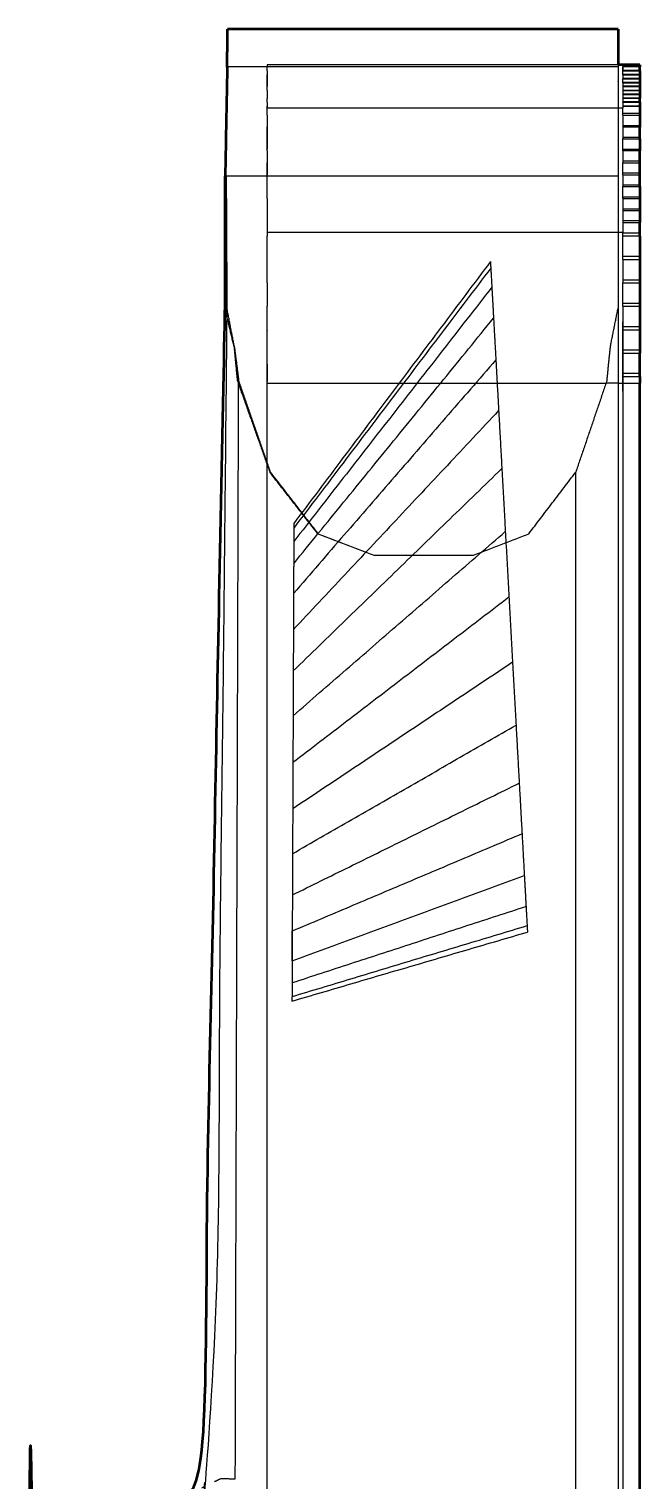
# Model space of a CAD drawing. Header units: centimetres. Extents: x 0 to 39.7, y 0 to 97.2.
# Drawn here: x 32.59 to 39.75, y 57.68 to 74.68 of the extents above; entities that cross this region are included whole.
import ezdxf

# ---------------------------------------------------------------- set-up
doc = ezdxf.new("R2010")
doc.units = ezdxf.units.CM
doc.layers.add('Make2D$Oculto$Curvas', color=7, linetype='Continuous', true_color=0x8c8c8c)
doc.layers.add('Make2D$Visible$Curvas', color=7, linetype='Continuous')
doc.layers.add('Make2D$Visible$CurvasDeSiluetaDeEscena', color=7, linetype='Continuous', lineweight=50)

msp = doc.modelspace()

# ---------------------------------------------------------------- linework, layer by layer
at = {"layer": 'Make2D$Oculto$Curvas', "color": 7, "lineweight": -3}
for points in [[(34.88681212117601, 71.40861830744582), (34.91223787103071, 74.23736646327197)], [(35.38082780202333, 74.26037556847157), (35.38082779776804, 74.234256813131)], [(39.49044348427875, 74.2603748989302), (35.38082780202333, 74.26037556847157)], [(35.38082779028439, 74.18832249363484), (35.38082779776804, 74.234256813131)], [(35.38082779028439, 74.18832249363484), (35.38082778280025, 74.14238519390645)], [(35.3808277902118, 74.18787695099749), (35.38082778382523, 74.14867646416249)], [(35.3808277678315, 74.05050761421742), (35.38082778280025, 74.14238519390645)], [(35.3808277678315, 74.05050761421742), (35.38082777531563, 74.09644491394582)], [(39.54544009101139, 74.23425613462955), (39.54544009203734, 74.24055336535005)], [(39.54544009101139, 74.23425613462953), (39.54544009203734, 74.24055336535005)], [(39.54544009203734, 74.24055336535005), (39.74714220995726, 74.24055333248862)], [(39.74714220247264, 74.19461305252798), (39.54544008455272, 74.19461308538942)], [(39.5454400760436, 74.14238451540498), (39.54544008352774, 74.18832181513338)], [(39.54544007706858, 74.14867578566103), (39.74714219498851, 74.14867575279959)], [(39.54544006958396, 74.1027355057004), (39.74714218750388, 74.10273547283896)], [(39.54544006107484, 74.05050693571596), (39.54544006855898, 74.09644423544435)], [(39.74714218002023, 74.0568011533428), (39.74714218647149, 74.09639866387715)], [(35.38082775286274, 73.9586300345284), (35.38082774537811, 73.91268975456777)], [(35.38082776034688, 74.00456733425678), (35.38082776784175, 74.05057053628465)], [(35.38082776034688, 74.00456733425679), (35.3808277678315, 74.05050761421742)], [(35.38082776034688, 74.00456733425679), (35.38082776137282, 74.01086456497731)], [(35.38082775286274, 73.9586300345284), (35.38082776034688, 74.00456733425679)], [(39.54544005358991, 74.00456467387991), (39.54544004610609, 73.95862935602693)], [(39.54544004713204, 73.96492658674745), (39.74714216505196, 73.96492655388602)], [(39.54544006210031, 74.05680118620424), (39.74714218002023, 74.0568011533428)], [(39.74714217253609, 74.01086385361441), (39.54544005461617, 74.01086388647585)], [(35.38082774537811, 73.91268975456777), (35.38082773789398, 73.86675245483937)], [(35.38082773041033, 73.82081813534322), (35.38082773789398, 73.86675245483937)], [(35.38082773041033, 73.82081813534322), (35.38082772292522, 73.77487487515035)], [(35.38082770591087, 73.6704415770394), (35.38082772012365, 73.75767893513265), (35.38082772292522, 73.77487487515035)], [(35.38082772012364, 73.75767893513263), (35.38082772292522, 73.77487487515035)], [(35.38082772012365, 73.75767893513265), (35.38082772292523, 73.77487487515035)], [(35.38082772012365, 73.75767893513265), (35.38082772292523, 73.77487487515035)], [(35.38082772012365, 73.75767893513265), (35.38082772292522, 73.77487487515035)], [(35.38082772012365, 73.75767893513265), (35.38082772292522, 73.77487487515035)], [(35.38082772012365, 73.75767893513265), (35.38082772292523, 73.77487487515035)], [(35.38082772012365, 73.75767893513265), (35.38082772292523, 73.77487487515035)], [(35.38082772012365, 73.75767893513265), (35.38082772292523, 73.77487487515035)], [(35.38082772012365, 73.75767893513266), (35.38082772292522, 73.77487487515036)], [(35.38082772292522, 73.77487487515037), (35.38082772012365, 73.75767893513267)], [(35.38082772012365, 73.75767893513262), (35.38082772292523, 73.77487487515032)], [(35.38082772012365, 73.75767893513265), (35.38082772292522, 73.77487487515035)], [(35.38082772292523, 73.77487487515035), (35.38082772012365, 73.75767893513265)], [(35.38082772012365, 73.75767893513265), (35.38082772292523, 73.77487487515035)], [(35.38082772012365, 73.75767893513265), (35.38082772292523, 73.77487487515035)], [(35.38082772292523, 73.77487487515036), (35.38082772012365, 73.75767893513265)], [(35.38082772292523, 73.77487487515036), (35.38082772012365, 73.75767893513265)], [(35.38082772012365, 73.75767893513267), (35.38082772292523, 73.77487487515037)], [(35.38082772292522, 73.77487487515033), (35.38082772012365, 73.75767893513263)], [(35.38082772012365, 73.75767893513265), (35.38082772292522, 73.77487487515035)], [(35.38082772292523, 73.77487487515037), (35.38082772012365, 73.75767893513267)], [(35.38082772012365, 73.75767893513267), (35.38082772292523, 73.77487487515037)], [(35.38082772292523, 73.77487487515035), (35.38082772012365, 73.75767893513263)], [(35.38082772012365, 73.75767893513265), (35.38082772292523, 73.77487487515036)], [(35.38082772012365, 73.75767893513265), (35.38082772292522, 73.77487487515035)], [(35.38082772292522, 73.77487487515035), (35.38082772012365, 73.75767893513263)], [(35.38082772012365, 73.75767893513265), (35.38082772292522, 73.77487487515035)], [(35.38082772292523, 73.77487487515035), (35.38082772012365, 73.75767893513265)], [(35.38082772290892, 73.77477483951851), (35.38082772012365, 73.75767893513267)], [(35.38082772012365, 73.75767893513265), (39.49056702513095, 73.75767826557114)], [(39.54544003964742, 73.91898630678682), (39.74714215756734, 73.91898627392538)], [(39.54544003216328, 73.87304900705843), (39.7471421500832, 73.87304897419699)], [(39.74714214259955, 73.82711465470084), (39.54544002467963, 73.82711468756227)], [(39.54544002363929, 73.82072912209185), (39.54544001616858, 73.7748741966489)], [(39.54544001719452, 73.7811714273694), (39.74714213511444, 73.78117139450796)], [(39.74714213511444, 73.78117139450796), (39.7471421415736, 73.82081742398032)], [(35.38082770591087, 73.6704415770394), (35.38082768319337, 73.53100247105185)], [(39.74714212018841, 73.68955607525595), (39.54544000226849, 73.6895561081174)], [(35.38082766047682, 73.39156932552876), (35.38082768325746, 73.53139590375702)], [(35.38082766047682, 73.39156932552876), (35.38082768325746, 73.53139590375703)], [(35.38082766047683, 73.39156932552879), (35.38082768325746, 73.53139590375704)], [(35.38082766047683, 73.39156932552876), (35.38082768325746, 73.53139590375702)], [(35.38082766047682, 73.39156932552876), (35.38082768325746, 73.53139590375703)], [(35.38082766047682, 73.39156932552878), (35.38082768325746, 73.53139590375703)], [(35.38082766047683, 73.39156932552879), (35.38082768325746, 73.53139590375703)], [(35.38082766047683, 73.39156932552879), (35.38082768325746, 73.53139590375703)], [(35.38082766047682, 73.39156932552879), (35.38082768325746, 73.53139590375704)], [(35.38082766047682, 73.39156932552879), (35.38082768325746, 73.53139590375704)], [(35.38082766047682, 73.39156932552879), (35.38082768325746, 73.53139590375704)], [(35.38082768325746, 73.53139590375704), (35.38082766047682, 73.39156932552878)], [(35.38082766047682, 73.39156932552876), (35.38082768325746, 73.53139590375702)], [(35.38082766047683, 73.39156932552879), (35.38082768325746, 73.53139590375703)], [(35.38082768325746, 73.53139590375702), (35.38082766047683, 73.39156932552876)], [(35.38082768325746, 73.53139590375704), (35.38082766047683, 73.39156932552878)], [(35.38082768325746, 73.531395903757), (35.38082766047682, 73.39156932552879)], [(35.38082766047682, 73.39156932552876), (35.38082768325746, 73.53139590375702)], [(35.38082768325746, 73.53139590375706), (35.38082766047683, 73.39156932552879)], [(35.38082768325746, 73.53139590375702), (35.38082766047683, 73.39156932552878)], [(35.38082766047683, 73.39156932552878), (35.38082768325746, 73.53139590375703)], [(35.38082766047682, 73.39156932552878), (35.38082768325746, 73.53139590375703)], [(35.38082768325746, 73.53139590375703), (35.38082766047682, 73.39156932552878)], [(35.38082766047682, 73.39156932552879), (35.38082768325746, 73.53139590375704)], [(35.38082766047682, 73.39156932552879), (35.38082768319337, 73.53100247105185)], [(39.54543997955049, 73.55011402189761), (39.74714209747042, 73.55011398903616)], [(35.38082766052512, 73.39186581843327), (35.38082764087357, 73.27124542912071)], [(35.38082763775931, 73.25213021954124), (35.38082766047682, 73.39156932552879)], [(35.38082763775931, 73.25213021954124), (35.3808276150418, 73.1126911135537)], [(35.38082766047682, 73.39156932552879), (35.38082766359011, 73.41067857464378)], [(39.54543993100363, 73.25213550150424), (39.54543995372114, 73.3915746074918)], [(39.54543993411546, 73.27123580992253), (39.74714205203539, 73.27123577706107)], [(39.7471420747529, 73.41067488304861), (39.54543995683298, 73.41067491591008)], [(39.74714205203539, 73.27123577706107), (39.74714207163837, 73.39155802636144)], [(35.38082759232428, 72.97325200756615), (35.38082761506387, 73.1128266298364)], [(35.38082759232427, 72.97325200756615), (35.38082761506387, 73.1128266298364)], [(35.38082759232428, 72.97325200756615), (35.38082761506387, 73.11282662983639)], [(35.38082759232427, 72.97325200756615), (35.38082761506387, 73.1128266298364)], [(35.38082759232428, 72.97325200756615), (35.38082761506387, 73.1128266298364)], [(35.38082759232428, 72.97325200756613), (35.38082761506387, 73.11282662983638)], [(35.38082761506387, 73.1128266298364), (35.38082759232428, 72.97325200756615)], [(35.38082759232428, 72.97325200756613), (35.38082761506387, 73.11282662983639)], [(35.38082759232428, 72.97325200756615), (35.38082761506387, 73.1128266298364)], [(35.38082759232428, 72.97325200756615), (35.38082761506387, 73.1128266298364)], [(35.38082759232428, 72.97325200756615), (35.38082761506387, 73.11282662983639)], [(35.38082759232428, 72.97325200756615), (35.38082761506387, 73.1128266298364)], [(35.38082759232428, 72.97325200756615), (35.38082761506387, 73.1128266298364)], [(35.38082759232427, 72.97325200756615), (35.38082761506387, 73.1128266298364)], [(35.38082761506387, 73.11282662983643), (35.38082759232428, 72.97325200756617)], [(35.38082759232428, 72.9732520075661), (35.38082761506387, 73.11282662983638)], [(35.38082759232428, 72.97325200756615), (35.38082761506387, 73.11282662983639)], [(35.38082759232428, 72.97325200756615), (35.38082761506387, 73.1128266298364)], [(35.38082761506387, 73.11282662983638), (35.38082759232428, 72.97325200756613)], [(35.38082761506387, 73.11282662983638), (35.38082759232428, 72.97325200756615)], [(35.38082759232428, 72.97325200756617), (35.38082761506387, 73.11282662983642)], [(35.38082761506387, 73.11282662983639), (35.38082759232428, 72.97325200756615)], [(35.38082759232428, 72.97325200756612), (35.38082761506387, 73.11282662983638)], [(35.38082761506387, 73.11282662983642), (35.38082759232428, 72.97325200756615)], [(35.38082761506387, 73.11282662983639), (35.38082759232428, 72.97325200756613)], [(35.38082759232428, 72.97325200756615), (35.38082761506387, 73.1128266298364)], [(35.38082759232428, 72.97325200756615), (35.38082761506387, 73.1128266298364)], [(35.38082761506387, 73.1128266298364), (35.38082759232428, 72.97325200756615)], [(35.38082759232428, 72.97325200756615), (35.38082761506387, 73.1128266298364)], [(35.38082761506387, 73.11282662983639), (35.38082759232428, 72.97325200756615)], [(35.38082759232428, 72.97325200756615), (35.38082761506387, 73.1128266298364)], [(35.38082761506387, 73.11282662983638), (35.38082759232428, 72.97325200756615)], [(35.38082759232428, 72.97325200756615), (35.38082761506387, 73.11282662983639)], [(35.38082759232428, 72.97325200756615), (35.38082761506387, 73.1128266298364)], [(35.38082759232428, 72.97325200756615), (35.3808276150418, 73.1126911135537)], [(39.74714202931836, 73.13179965130576), (39.54543991139844, 73.13179968416722)], [(39.54543988556763, 72.97325132906468), (39.54543990828515, 73.11269043505223)], [(34.9006406505891, 72.95793369209125), (34.90065062304211, 72.9590338783245)], [(34.90067791926887, 72.95127864256447), (34.9006406505891, 72.95793369209125)], [(35.38082756960677, 72.8338129015786), (35.38082759232428, 72.97325200756615)], [(39.74714200660085, 72.9923605453182), (39.54543988868092, 72.99236057817967)], [(35.38082754688925, 72.69437379559105), (35.38082756960677, 72.8338129015786)], [(39.5454398401326, 72.69437311708958), (39.54543986285012, 72.83381222307713)], [(39.74714198388333, 72.85292143933067), (39.54543986596341, 72.85292147219212)], [(35.38082754688925, 72.69437379559105), (35.38082752417174, 72.5549346896035)], [(39.54543984324589, 72.71348236620457), (39.74714196116582, 72.71348233334312)], [(39.54543982052838, 72.57404326021702), (39.7471419384483, 72.57404322735559)], [(35.38082752417174, 72.5549346896035), (35.38082750145325, 72.41548962315147)], [(35.38082750145325, 72.41548962315147), (35.38082748244042, 72.29878968914574)], [(39.54543981741509, 72.55493401110203), (39.54543979469855, 72.41550086557896)], [(39.74714191573079, 72.43460412136804), (39.54543979781086, 72.43460415422948)], [(35.38082743058508, 71.98050386627739), (35.3808274751709, 72.25416965206688)], [(39.49099773100104, 72.298789019514), (35.38082748244042, 72.29878968914574)], [(35.38082748244042, 72.29878968914574), (35.3808274751709, 72.25416965206688)], [(39.5454397238294, 71.98050914824042), (39.54543976841473, 72.25417195379765)], [(39.54543977452478, 72.29167519629033), (39.7471418924447, 72.29167516342889)], [(35.38082738599974, 71.70684106072014), (35.38082743058508, 71.98050386627739)], [(37.99525403941925, 71.95583009762845), (35.69270227073417, 68.89204593306216)], [(37.99525403941925, 71.95583009762845), (37.99942635227078, 71.88043916200455)], [(39.74714184785889, 72.0180093776394), (39.54543972993897, 72.01800941050084)], [(37.99942635227078, 71.88043916200455), (35.69248768526109, 68.8383272469933)], [(37.99942635227078, 71.88043916200455), (38.01176447736398, 71.65716910136251)], [(39.54543968535413, 71.74434958517583), (39.74714180327405, 71.74434955231439)], [(35.38082738599974, 71.70684106072014), (35.38082734141393, 71.43317527493066)], [(38.01176447736398, 71.65716910136251), (35.69187969196521, 68.67923648972236)], [(38.01176447736398, 71.65716910136251), (38.03180349986746, 71.29460000439352)], [(39.54543963465825, 71.43318055689369), (39.54543967924407, 71.70684634268315)], [(34.99573357614383, 70.96481694018657), (34.90930691381475, 71.41040339721465)], [(35.3808272968286, 71.15951246937342), (35.38082734141393, 71.43317527493066)], [(39.54543964076831, 71.47068379938635), (39.74714175868823, 71.4706837665249)], [(35.69086637091389, 68.42088909780523), (38.03180349986746, 71.29460000439352)], [(38.03180349986746, 71.29460000439352), (38.05878048259753, 70.80666147670587)], [(35.38081741686683, 10.51673955639508), (35.38082452214487, 54.1286251636371), (35.38082719514141, 70.5353609414918), (35.3808272076577, 70.6121853681428), (35.38082725224327, 70.88584966381617), (35.3808272968286, 71.15951246937342)], [(39.54543954548662, 70.88584898531471), (39.54543959007244, 71.1595147711042)], [(39.54543959618249, 71.19701801359687), (39.74714171410241, 71.19701798073541)], [(34.99573357614383, 70.96481694018657), (35.04583717595505, 70.5683849495064)], [(39.54543955159668, 70.92335222780738), (39.7471416695166, 70.92335219494592)], [(38.05878048259753, 70.80666147670587), (35.68953117022693, 68.07321073469954)], [(38.05878048259753, 70.80666147670587), (38.09164638686188, 70.21210961006516)], [(35.00691324798351, 57.70977659078885), (35.04583717595505, 70.5683849495064)], [(35.42127473694425, 69.49103838460526), (35.04583717595505, 70.5683849495064)], [(35.38082719514141, 70.5353609414918), (39.34980774156191, 70.53536029486278)], [(39.49051163186767, 70.53536027193923), (39.3498077415619, 70.53536029486278)], [(39.54543950701086, 70.6496864420179), (39.74714162493078, 70.64968640915644)], [(38.09164638686188, 70.21210961006516), (35.68788601301044, 67.64956476176201)], [(38.09164638686188, 70.21210961006516), (38.12913759791273, 69.53378639467132)], [(38.12913759791273, 69.53378639467132), (35.6860024274897, 67.16622622723688)], [(38.12913759791273, 69.53378639467132), (38.16982360852345, 68.7977658826144)], [(35.97801776467038, 68.77128389603119), (35.42127473694425, 69.49103838460526)], [(38.9944519632536, 57.10043318724914), (38.99445398203351, 69.49161596751479)], [(35.69270227073417, 68.89204593306216), (35.69248768526109, 68.8383272469933), (35.69187969196521, 68.67923648972236), (35.69086637091389, 68.42088909780523), (35.68953117022693, 68.07321073469954), (35.68788601301044, 67.64956476176201), (35.6860024274897, 67.16622622723688), (35.68397578412369, 66.64177687911734), (35.68186569084043, 66.09636904779227), (35.67975559755667, 65.55095823623493), (35.67771703326147, 65.02650739800123), (35.67584536867017, 64.54317184370639), (35.67421213238239, 64.11952438065079), (35.67285308983751, 63.77184601754899)], [(35.68397578412369, 66.64177687911734), (38.16982360852345, 68.7977658826144)], [(35.97801776467038, 68.77128389603119), (36.6287931560824, 68.51855562581041)], [(38.16982360852345, 68.7977658826144), (38.21213086067976, 68.0323304780967)], [(35.68186569084043, 66.09636904779227), (38.21213086067976, 68.0323304780967)], [(38.21213086067976, 68.0323304780967), (38.25443811283584, 67.26689358346286)], [(38.25443811283584, 67.26689358346286), (35.67975559755667, 65.55095823623493)], [(38.25443811283584, 67.26689358346286), (38.29513604437528, 66.53087158128788)], [(35.67771703326147, 65.02650739800123), (38.29513604437528, 66.53087158128788)], [(38.29513604437528, 66.53087158128788), (38.3326272554266, 65.85255134612629)], [(35.67584536867017, 64.54317184370639), (38.3326272554266, 65.85255134612629)], [(38.3326272554266, 65.85255134612629), (38.36549315969096, 65.25799947948558)], [(38.36549315969096, 65.25799947948558), (35.67421213238239, 64.11952438065079)], [(38.36549315969096, 65.25799947948558), (38.39245822149206, 64.77006095179986)], [(35.67285308983751, 63.77184601754899), (38.39245822149206, 64.77006095179986)], [(38.39245822149206, 64.77006095179986), (38.41250916492426, 64.4074903647128)], [(38.41250916492426, 64.4074903647128), (35.67185168971491, 63.5134971355138)], [(38.41250916492426, 64.4074903647128), (38.42484729001769, 64.1842217941869)], [(35.67102911094619, 63.30068918229011), (38.42900768194052, 64.10883234868103)], [(35.67124369641903, 63.35440637824286), (38.42484729001769, 64.1842217941869)], [(38.42484729001769, 64.1842217941869), (38.42900768194052, 64.10883234868103)], [(35.67285308983751, 63.77184601754899), (35.67185168971491, 63.5134971355138)], [(35.67185168971491, 63.5134971355138), (35.67124369641903, 63.35440637824286), (35.67102911094619, 63.30068918229011)], [(34.84213024759389, 57.71319196378104), (34.76205736145273, 57.67421649960794)], [(34.84213024759389, 57.71319196378104), (35.00691324798351, 57.70977659078885)]]:
    msp.add_open_spline(points, degree=1, dxfattribs=at)
for points, knots in [([(35.38082776783149, 74.05050761421742), (35.38082777531563, 74.09644491394582), (35.38082778280025, 74.14238519390645)], [0.9992242253867336, 0.9992242253867336, 1, 2, 2]), ([(35.38082778277769, 74.1422466940906), (35.38082777634158, 74.10274214466634), (35.38082776034688, 74.00456733425679)], [1.139977475282468, 1.139977475282468, 2, 2.001658601572605, 2.001658601572605]), ([(39.54544008455272, 74.19461308538942), (39.54544009203734, 74.24055336535005), (39.54544009101139, 74.23425613462953)], [2, 2, 3, 3.000106064989879, 3.000106064989879]), ([(39.54544003862508, 73.91271128847542), (39.54544003862146, 73.9126890760663), (39.54544003113732, 73.8667517763379)], [2.999516493823471, 2.999516493823471, 3, 3.000773748219799, 3.000773748219799]), ([(39.54543999917342, 73.67055872913184), (39.5454399991552, 73.67044685900241), (39.54543997643866, 73.53101371347933)], [-0.001282452562717748, -0.001282452562717748, 0, 0.002343486638880404, 0.002343486638880404]), ([(35.38082766047683, 73.39156932552879), (35.38082768319337, 73.53100247105185), (35.38082768325761, 73.53139682779928)], [0.9976500656068975, 0.9976500656068975, 1, 1.002828164628911, 1.002828164628911]), ([(35.38082759232428, 72.97325200756617), (35.3808276150418, 73.1126911135537), (35.38082761508024, 73.11292705416369)], [0.9976518267551225, 0.9976518267551225, 0.9999999999999996, 1.001692069153239, 1.001692069153239]), ([(34.90067791926887, 72.95127864256446), (34.90930691381475, 71.41040339721465), (34.76205736145273, 57.67421649960794), (34.61398894826463, 57.60214704419477)], [13.00430043246896, 13.00430043246896, 14, 15, 15.08833001066152, 15.08833001066152]), ([(35.38082759232428, 72.97325200756615), (35.38082759543757, 72.99236125668114), (35.38082759232428, 72.97325200756615)], [0.9996777842167333, 0.9996777842167333, 1, 1.137043686415288, 1.137043686415288]), ([(39.54543950090611, 70.6122157444406), (39.54543950090105, 70.61218468964134), (39.54542971011018, 10.51673887789362)], [0.9998865222838235, 0.9998865222838235, 1, 2, 2]), ([(35.67285308983751, 63.77184601754899), (35.67421213238239, 64.11952438065079), (35.67421230374422, 64.11956883043764)], [4, 4, 5, 5.000104921640599, 5.000104921640599])]:
    msp.add_open_spline(points, degree=1, knots=knots, dxfattribs=at)
at = {"layer": 'Make2D$Visible$Curvas', "color": 7}
for points, knots in [([(34.91223787103071, 74.23736646327197), (34.91223992294564, 74.23759474958109), (34.91623350598388, 74.6785350098176)], [8.999919304275418, 8.999919304275418, 9.000000000000002, 10, 10]), ([(39.74714220144766, 74.18832178227194), (39.74714219396353, 74.14238448254355), (39.7471421864789, 74.09644420258292)], [2, 2, 3, 3.000773038270585, 3.000773038270585]), ([(39.7471421864789, 74.09644420258292), (39.74714217899477, 74.05050690285452), (39.74714217151015, 74.00456662289389)], [2, 2, 3, 3.000773133299365, 3.000773133299365]), ([(39.74714217151015, 74.00456662289389), (39.74714216402601, 73.9586293231655), (39.74714215654139, 73.91268904320486)], [2, 2, 3, 3.000773228273941, 3.000773228273941]), ([(39.7471421415736, 73.82081742398032), (39.74714213408849, 73.77487416378744), (39.74714211707512, 73.67044682614096)], [-1, -1, 0, 0.001755527029354511, 0.001755527029354511]), ([(39.74714188633465, 72.25417192093622), (39.74714184174932, 71.98050911537896), (39.74714179716399, 71.70684630982171)], [0, 0, 1, 1.004452424645503, 1.004452424645503]), ([(32.59387246412946, 18.76587383574828), (32.59387863116975, 56.61889724559123), (32.65976561072938, 56.65096751397828), (32.83980741501503, 56.73859972351065), (33.08574811978998, 56.85830667177648), (34.61398749116058, 57.60215003784977), (34.88681212058568, 71.4086182417685), (34.88681212117601, 71.4086183074458)], [2, 2, 3, 4, 5, 6.000000000000002, 7.000000000000002, 8.000000000000002, 8.000000023215932, 8.000000023215932]), ([(39.74714179716399, 71.70684630982171), (39.74714175257817, 71.43318052403222), (39.74714170799236, 71.15951473824273)], [0, 0, 1, 1.004492478192203, 1.004492478192203])]:
    msp.add_open_spline(points, degree=1, knots=knots, dxfattribs=at)
for points in [[(39.49024626233147, 74.67853426461633), (34.91623350598388, 74.6785350098176)], [(39.49024626233147, 74.67853426461633), (39.49024619420467, 74.26037489896234)], [(34.91223992294564, 74.23759474958109), (34.88831441004955, 72.95793369409944)], [(39.7471422131866, 74.26037485710867), (39.49044348427875, 74.2603748989302)], [(39.7471422131866, 74.26037485710867), (39.74714220893132, 74.2342561017681)], [(39.74714220144767, 74.18832178227194), (39.74714220893132, 74.2342561017681)], [(39.74714215654139, 73.91268904320486), (39.74714214905725, 73.86675174347647)], [(39.7471421415736, 73.82081742398032), (39.74714214905725, 73.86675174347647)], [(39.74714211707512, 73.67044682614096), (39.74714209435858, 73.53101368061789)], [(39.74714207164106, 73.39157457463035), (39.74714209435858, 73.53101368061789)], [(39.74714207164106, 73.39157457463034), (39.74714204892355, 73.25213546864279)], [(39.74714202620507, 73.11269040219076), (39.74714204892355, 73.25213546864279)], [(39.74714200348755, 72.97325129620322), (39.74714202620507, 73.11269040219076)], [(34.88681212058568, 71.4086182417685), (34.88831441004955, 72.95793369409944)], [(39.74714198077004, 72.83381219021568), (39.74714200348755, 72.97325129620322)], [(39.74714198077004, 72.83381219021568), (39.74714195805252, 72.69437308422813)], [(39.74714195805252, 72.69437308422813), (39.74714193533501, 72.5549339782406)], [(39.74714193533501, 72.5549339782406), (39.74714191261847, 72.41550083271753)], [(39.74714188633465, 72.25417192093622), (39.74714191261847, 72.41550083271753)], [(39.74714170799236, 71.15951473824273), (39.74714166340654, 70.88584895245324)], [(39.74714161882097, 70.61218465677989), (39.74714166340654, 70.88584895245324)], [(39.74713893330814, 54.12862445227418), (39.74714160630468, 70.53536023012889)], [(39.74714161882097, 70.61218465677989), (39.74714160630468, 70.53536023012889)]]:
    msp.add_open_spline(points, degree=1, dxfattribs=at)
at = {"layer": 'Make2D$Visible$Curvas', "color": 7, "lineweight": -3}
for points in [[(39.49024619049319, 74.23759400372919), (34.91223992294564, 74.23759474958109)], [(39.54544009101139, 74.23425613462953), (39.54544008352774, 74.18832181513338)], [(39.74714220893132, 74.2342561017681), (39.54544009101139, 74.23425613462953)], [(39.54544008352774, 74.18832181513338), (39.74714220144766, 74.18832178227194)], [(39.5454400760436, 74.14238451540498), (39.54544006855898, 74.09644423544435)], [(39.5454400760436, 74.14238451540498), (39.74714219396353, 74.14238448254355)], [(39.54544006855898, 74.09644423544435), (39.7471421864789, 74.09644420258292)], [(39.54544004610609, 73.95862935602693), (39.54544003862508, 73.91271128847542)], [(39.54544004610609, 73.95862935602693), (39.74714216402601, 73.9586293231655)], [(39.54544006107485, 74.05050693571596), (39.74714217899477, 74.05050690285452)], [(39.54544005359023, 74.00456665575533), (39.74714217151015, 74.00456662289389)], [(39.49056702513095, 73.75767826557114), (39.545440013367, 73.75767825663118)], [(39.54544003862146, 73.9126890760663), (39.74714215654139, 73.91268904320486)], [(39.74714214905725, 73.86675174347647), (39.54544003113733, 73.8667517763379)], [(39.54544002365368, 73.82081745684175), (39.7471421415736, 73.82081742398032)], [(39.54544001616857, 73.77487419664888), (39.74714213408849, 73.77487416378744)], [(39.54544001616857, 73.77487419664888), (39.545440013367, 73.75767825663118)], [(39.5454399991552, 73.67044685900241), (39.545440013367, 73.75767825663118)], [(39.5454399991552, 73.67044685900241), (39.74714211707512, 73.67044682614096)], [(39.54543997643866, 73.53101371347934), (39.54543995372114, 73.3915746074918)], [(39.74714209435858, 73.53101368061789), (39.54543997643866, 73.53101371347934)], [(39.54543993100363, 73.25213550150426), (39.54543990828515, 73.11269043505223)], [(39.74714204892355, 73.25213546864279), (39.54543993100363, 73.25213550150426)], [(39.54543995372114, 73.3915746074918), (39.74714207164106, 73.39157457463034)], [(39.54543990828515, 73.11269043505223), (39.74714202620507, 73.11269040219076)], [(39.49024598200994, 72.95793294434964), (34.88831441004955, 72.95793369409944)], [(39.54543988556763, 72.97325132906468), (39.54543986285012, 72.83381222307713)], [(39.54543988556763, 72.97325132906468), (39.74714200348755, 72.97325129620322)], [(39.54543986285012, 72.83381222307713), (39.74714198077004, 72.83381219021568)], [(39.5454398401326, 72.69437311708958), (39.74714195805252, 72.69437308422813)], [(39.54543981741509, 72.55493401110203), (39.74714193533501, 72.5549339782406)], [(39.54543979469855, 72.41550086557896), (39.54543977568377, 72.29878901064427)], [(39.54543979469855, 72.41550086557896), (39.74714191261847, 72.41550083271753)], [(39.54543977568377, 72.29878901064427), (39.49099773100104, 72.298789019514)], [(39.54543976841473, 72.25417195379765), (39.54543977568377, 72.29878901064427)], [(39.74714188633465, 72.25417192093622), (39.54543976841473, 72.25417195379765)], [(39.5454397238294, 71.9805091482404), (39.74714184174932, 71.98050911537896)], [(39.54543967924407, 71.70684634268315), (39.74714179716399, 71.70684630982171)], [(34.99160893472585, 70.9648199210908), (34.88681212058568, 71.4086182417685)], [(39.40147049936203, 70.96481920263315), (39.49024573000566, 71.41114174848019)], [(39.54543963465825, 71.43318055689367), (39.54543959007244, 71.1595147711042)], [(39.54543963465825, 71.43318055689367), (39.74714175257817, 71.43318052403222)], [(39.54543959007244, 71.1595147711042), (39.74714170799236, 71.15951473824273)], [(34.99160893472585, 70.9648199210908), (35.02977968424617, 70.56589049773865)], [(39.36140419272552, 70.56942136723038), (39.40147049936203, 70.96481920263315)], [(39.54543954548662, 70.88584898531471), (39.54543950090611, 70.6122157444406)], [(39.54543954548662, 70.88584898531471), (39.74714166340654, 70.88584895245324)], [(35.02977968424617, 70.56589049773865), (35.41236980278903, 69.48965257806503)], [(39.36140419272552, 70.56942136723038), (38.99445398203351, 69.49161596751479)], [(39.49051163186767, 70.53536027193921), (39.54543948838477, 70.53536026299034)], [(39.54543950090105, 70.61218468964134), (39.74714161882097, 70.61218465677989)], [(39.54599034426291, 70.53536026290058), (39.54543948838477, 70.53536026299034)], [(39.54599034426292, 70.53536026290058), (39.74714160630468, 70.53536023012889)], [(35.97547860673861, 68.77088901567323), (35.41236980278903, 69.48965257806503)], [(38.44529243052884, 68.7714429364859), (38.99445398203351, 69.49161596751479)], [(35.97547860673861, 68.77088901567323), (36.6287931560824, 68.51855562581041)], [(37.79749718898034, 68.51855543540435), (38.44529243052884, 68.7714429364859)], [(36.6287931560824, 68.51855562581041), (37.79749718898034, 68.51855543540435)]]:
    msp.add_open_spline(points, degree=1, dxfattribs=at)
for points, knots in [([(39.49024619420467, 74.26037489896234), (39.49024619049319, 74.23759400372919), (39.49024598200994, 72.95793294434964), (39.49024573000566, 71.41114174848019), (39.49024338538955, 57.0199906778856), (39.49023715300266, 18.76587271218786), (39.49023443192731, 2.06403135781796)], [9.94833564259404, 9.94833564259404, 10, 11, 12, 13, 14, 15, 15]), ([(39.54544006107485, 74.05050693571596), (39.54544005359023, 74.00456665575533), (39.54544005358991, 74.00456467387993)], [2, 2, 3, 3.000000033377755, 3.000000033377755]), ([(39.54544003113733, 73.8667517763379), (39.54544002365368, 73.82081745684175), (39.54544002363929, 73.82072912209185)], [2, 2, 3, 3.000001488055662, 3.000001488055662]), ([(39.5454398401326, 72.69437311708958), (39.54543981741509, 72.55493401110203), (39.54543981738112, 72.55472554484636)], [2, 2, 3, 3.000003436985917, 3.000003436985917]), ([(39.5454397238294, 71.9805091482404), (39.54543967924407, 71.70684634268315), (39.54543967924356, 71.70684324963563)], [0, 0, 1, 1.000000050548163, 1.000000050548163])]:
    msp.add_open_spline(points, degree=1, knots=knots, dxfattribs=at)
at = {"layer": 'Make2D$Visible$CurvasDeSiluetaDeEscena', "color": 7}
for points, knots in [([(34.91223787103071, 74.23736646327197), (34.91223992294564, 74.23759474958109), (34.91623350598388, 74.6785350098176)], [8.999919304275418, 8.999919304275418, 9.000000000000002, 10, 10]), ([(39.74714220144766, 74.18832178227194), (39.74714219396353, 74.14238448254355), (39.7471421864789, 74.09644420258292)], [2, 2, 3, 3.000773038270585, 3.000773038270585]), ([(39.7471421864789, 74.09644420258292), (39.74714217899477, 74.05050690285452), (39.74714217151015, 74.00456662289389)], [2, 2, 3, 3.000773133299365, 3.000773133299365]), ([(39.74714217151015, 74.00456662289389), (39.74714216402601, 73.9586293231655), (39.74714215654139, 73.91268904320486)], [2, 2, 3, 3.000773228273941, 3.000773228273941]), ([(39.7471421415736, 73.82081742398032), (39.74714213408849, 73.77487416378744), (39.74714211707512, 73.67044682614096)], [-1, -1, 0, 0.001755527029354511, 0.001755527029354511]), ([(39.74714188633465, 72.25417192093622), (39.74714184174932, 71.98050911537896), (39.74714179716399, 71.70684630982171)], [0, 0, 1, 1.004452424645503, 1.004452424645503]), ([(32.59387246412946, 18.76587383574828), (32.59387863116975, 56.61889724559123), (32.65976561072938, 56.65096751397828), (32.83980741501503, 56.73859972351065), (33.08574811978998, 56.85830667177648), (34.61398749116058, 57.60215003784977), (34.88681212058568, 71.4086182417685), (34.88681212117601, 71.4086183074458)], [2, 2, 3, 4, 5, 6.000000000000002, 7.000000000000002, 8.000000000000002, 8.000000023215932, 8.000000023215932]), ([(39.74714179716399, 71.70684630982171), (39.74714175257817, 71.43318052403222), (39.74714170799236, 71.15951473824273)], [0, 0, 1, 1.004492478192203, 1.004492478192203])]:
    msp.add_open_spline(points, degree=1, knots=knots, dxfattribs=at)
for points in [[(39.49024626233147, 74.67853426461633), (34.91623350598388, 74.6785350098176)], [(39.49024626233147, 74.67853426461633), (39.49024619420467, 74.26037489896234)], [(34.91223992294564, 74.23759474958109), (34.88831441004955, 72.95793369409944)], [(39.7471422131866, 74.26037485710867), (39.49044348427875, 74.2603748989302)], [(39.7471422131866, 74.26037485710867), (39.74714220893132, 74.2342561017681)], [(39.74714220144767, 74.18832178227194), (39.74714220893132, 74.2342561017681)], [(39.74714215654139, 73.91268904320486), (39.74714214905725, 73.86675174347647)], [(39.7471421415736, 73.82081742398032), (39.74714214905725, 73.86675174347647)], [(39.74714211707512, 73.67044682614096), (39.74714209435858, 73.53101368061789)], [(39.74714207164106, 73.39157457463035), (39.74714209435858, 73.53101368061789)], [(39.74714207164106, 73.39157457463034), (39.74714204892355, 73.25213546864279)], [(39.74714202620507, 73.11269040219076), (39.74714204892355, 73.25213546864279)], [(39.74714200348755, 72.97325129620322), (39.74714202620507, 73.11269040219076)], [(34.88681212058568, 71.4086182417685), (34.88831441004955, 72.95793369409944)], [(39.74714198077004, 72.83381219021568), (39.74714200348755, 72.97325129620322)], [(39.74714198077004, 72.83381219021568), (39.74714195805252, 72.69437308422813)], [(39.74714195805252, 72.69437308422813), (39.74714193533501, 72.5549339782406)], [(39.74714193533501, 72.5549339782406), (39.74714191261847, 72.41550083271753)], [(39.74714188633465, 72.25417192093622), (39.74714191261847, 72.41550083271753)], [(39.74714170799236, 71.15951473824273), (39.74714166340654, 70.88584895245324)], [(39.74714161882097, 70.61218465677989), (39.74714166340654, 70.88584895245324)], [(39.74713893330814, 54.12862445227418), (39.74714160630468, 70.53536023012889)], [(39.74714161882097, 70.61218465677989), (39.74714160630468, 70.53536023012889)]]:
    msp.add_open_spline(points, degree=1, dxfattribs=at)

doc.saveas('drawing.dxf')
